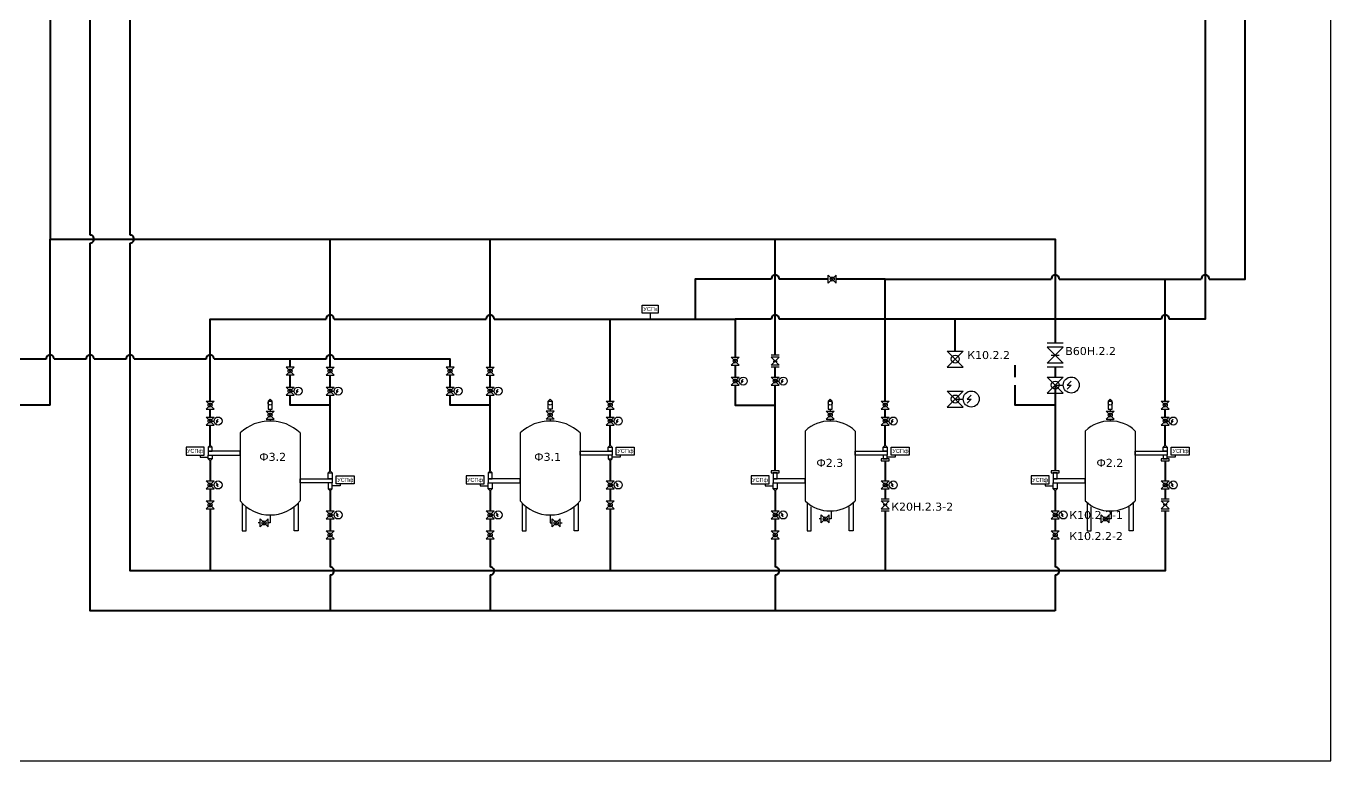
# Model space of a CAD drawing. Header units: millimetres. Extents: x -81605 to 298546, y -15960 to 81150.
# Drawn here: x -60724 to -28111, y 43750 to 62126 of the extents above; entities that cross this region are included whole.
import ezdxf

# ---------------------------------------------------------------- set-up
doc = ezdxf.new("R2010")
doc.units = ezdxf.units.MM
doc.layers.add('1', color=7, linetype='Continuous')
for name, color, linetype, lineweight in [('В30', 136, 'Continuous', 40), ('В40', 142, 'Continuous', 40), ('В50', 180, 'Continuous', 40), ('В60Н', 140, 'Continuous', 40), ('К20Н', 33, 'Continuous', 40)]:
    doc.layers.add(name, color=color, linetype=linetype, lineweight=lineweight)
doc.layers.add('К10', color=7, linetype='Continuous', lineweight=40, true_color=0xffbe00)
doc.styles.get("Standard").update_dxf_attribs({"font": 'arial.ttf'})

msp = doc.modelspace()

# ---------------------------------------------------------------- linework, layer by layer
for p, q in [((-40675, 55700), (-40675, 55900)), ((-40675, 55900), (-40475, 55700)), ((-40675, 55700), (-40475, 55900)), ((-40475, 55700), (-40475, 55900)), ((-45125, 54950), (-45125, 54800)), ((-34800, 54200), (-35200, 54200)), ((-43100, 53850), (-42900, 53850)), ((-42900, 53850), (-43100, 53650)), ((-43100, 53850), (-42900, 53650)), ((-41900, 53900), (-42100, 53900)), ((-41900, 53850), (-42100, 53850)), ((-42100, 53850), (-41900, 53650)), ((-41900, 53850), (-42100, 53650)), ((-37700, 54000), (-37300, 54000)), ((-37300, 54000), (-37700, 53600)), ((-37700, 54000), (-37300, 53600)), ((-34800, 54100), (-35200, 54100)), ((-35200, 54100), (-34800, 53700)), ((-34800, 54100), (-35200, 53700)), ((-35100, 53900), (-34900, 53900)), ((-54025, 53600), (-54225, 53600)), ((-54225, 53600), (-54025, 53400)), ((-54025, 53600), (-54225, 53400)), ((-53225, 53600), (-53025, 53600)), ((-53025, 53600), (-53225, 53400)), ((-53225, 53600), (-53025, 53400)), ((-50025, 53600), (-50225, 53600)), ((-50225, 53600), (-50025, 53400)), ((-50025, 53600), (-50225, 53400)), ((-49225, 53600), (-49025, 53600)), ((-49025, 53600), (-49225, 53400)), ((-49225, 53600), (-49025, 53400)), ((-43100, 53650), (-42900, 53650)), ((-41900, 53650), (-42100, 53650)), ((-41900, 53600), (-42100, 53600)), ((-42050, 53750), (-41950, 53750)), ((-37700, 53600), (-37300, 53600)), ((-34800, 53700), (-35200, 53700)), ((-34800, 53600), (-35200, 53600)), ((-54025, 53400), (-54225, 53400)), ((-53225, 53400), (-53025, 53400)), ((-50025, 53400), (-50225, 53400)), ((-49225, 53400), (-49025, 53400)), ((-43100, 53350), (-42900, 53350)), ((-42900, 53350), (-43100, 53150)), ((-43100, 53350), (-42900, 53150)), ((-43000, 53250), (-42900, 53250)), ((-42800, 53300), (-42850, 53250)), ((-42850, 53250), (-42800, 53250)), ((-42800, 53250), (-42850, 53200)), ((-42100, 53350), (-41900, 53350)), ((-41900, 53350), (-42100, 53150)), ((-42100, 53350), (-41900, 53150)), ((-42000, 53250), (-41900, 53250)), ((-41800, 53300), (-41850, 53250)), ((-41850, 53250), (-41800, 53250)), ((-41800, 53250), (-41850, 53200)), ((-35200, 53350), (-34800, 53350)), ((-34800, 53350), (-35200, 52950)), ((-35200, 53350), (-34800, 52950)), ((-34600, 53250), (-34700, 53150)), ((-54225, 53100), (-54025, 53100)), ((-54025, 53100), (-54225, 52900)), ((-54225, 53100), (-54025, 52900)), ((-54225, 52900), (-54025, 52900)), ((-54125, 53000), (-54025, 53000)), ((-53925, 53050), (-53975, 53000)), ((-53975, 53000), (-53925, 53000)), ((-53925, 53000), (-53975, 52950)), ((-53225, 53100), (-53025, 53100)), ((-53025, 53100), (-53225, 52900)), ((-53225, 53100), (-53025, 52900)), ((-53225, 52900), (-53025, 52900)), ((-53125, 53000), (-53025, 53000)), ((-52925, 53050), (-52975, 53000)), ((-52975, 53000), (-52925, 53000)), ((-52925, 53000), (-52975, 52950)), ((-50225, 53100), (-50025, 53100)), ((-50025, 53100), (-50225, 52900)), ((-50225, 53100), (-50025, 52900)), ((-50225, 52900), (-50025, 52900)), ((-50125, 53000), (-50025, 53000)), ((-49925, 53050), (-49975, 53000)), ((-49975, 53000), (-49925, 53000)), ((-49925, 53000), (-49975, 52950)), ((-49225, 53100), (-49025, 53100)), ((-49025, 53100), (-49225, 52900)), ((-49225, 53100), (-49025, 52900)), ((-49225, 52900), (-49025, 52900)), ((-49125, 53000), (-49025, 53000)), ((-48925, 53050), (-48975, 53000)), ((-48975, 53000), (-48925, 53000)), ((-48925, 53000), (-48975, 52950)), ((-43100, 53150), (-42900, 53150)), ((-42100, 53150), (-41900, 53150)), ((-37700, 53000), (-37300, 53000)), ((-37300, 53000), (-37700, 52600)), ((-37700, 53000), (-37300, 52600)), ((-37100, 52900), (-37200, 52800)), ((-35200, 52950), (-34800, 52950)), ((-35000, 53150), (-34800, 53150)), ((-34700, 53150), (-34600, 53150)), ((-34600, 53150), (-34700, 53050)), ((-56225, 52750), (-56025, 52750)), ((-56025, 52750), (-56225, 52550)), ((-56225, 52750), (-56025, 52550)), ((-56225, 52550), (-56025, 52550)), ((-54625, 52800), (-54675, 52750)), ((-54575, 52750), (-54625, 52800)), ((-54625, 52550), (-54625, 52500)), ((-47675, 52750), (-47625, 52800)), ((-47625, 52800), (-47575, 52750)), ((-47625, 52550), (-47625, 52500)), ((-46225, 52750), (-46025, 52750)), ((-46025, 52750), (-46225, 52550)), ((-46225, 52750), (-46025, 52550)), ((-46225, 52550), (-46025, 52550)), ((-40625, 52800), (-40675, 52750)), ((-40575, 52750), (-40625, 52800)), ((-40625, 52550), (-40625, 52500)), ((-39350, 52750), (-39150, 52750)), ((-39150, 52750), (-39350, 52550)), ((-39350, 52750), (-39150, 52550)), ((-39350, 52550), (-39150, 52550)), ((-37700, 52600), (-37300, 52600)), ((-37500, 52800), (-37300, 52800)), ((-37200, 52800), (-37100, 52800)), ((-37100, 52800), (-37200, 52700)), ((-33625, 52800), (-33675, 52750)), ((-33575, 52750), (-33625, 52800)), ((-33625, 52550), (-33625, 52500)), ((-32350, 52750), (-32150, 52750)), ((-32150, 52750), (-32350, 52550)), ((-32350, 52750), (-32150, 52550)), ((-32350, 52550), (-32150, 52550)), ((-56225, 52350), (-56025, 52350)), ((-56025, 52350), (-56225, 52150)), ((-56225, 52350), (-56025, 52150)), ((-56125, 52250), (-56025, 52250)), ((-55925, 52300), (-55975, 52250)), ((-55975, 52250), (-55925, 52250)), ((-55925, 52250), (-55975, 52200)), ((-54725, 52500), (-54525, 52500)), ((-54525, 52500), (-54725, 52300)), ((-54725, 52500), (-54525, 52300)), ((-54725, 52300), (-54525, 52300)), ((-54625, 52300), (-54625, 52250)), ((-47525, 52500), (-47725, 52500)), ((-47725, 52500), (-47525, 52300)), ((-47525, 52500), (-47725, 52300)), ((-47525, 52300), (-47725, 52300)), ((-47625, 52300), (-47625, 52250)), ((-46225, 52350), (-46025, 52350)), ((-46025, 52350), (-46225, 52150)), ((-46225, 52350), (-46025, 52150)), ((-46125, 52250), (-46025, 52250)), ((-45925, 52300), (-45975, 52250)), ((-45975, 52250), (-45925, 52250)), ((-45925, 52250), (-45975, 52200)), ((-40725, 52500), (-40525, 52500)), ((-40525, 52500), (-40725, 52300)), ((-40725, 52500), (-40525, 52300)), ((-40725, 52300), (-40525, 52300)), ((-40625, 52300), (-40625, 52250)), ((-39350, 52350), (-39150, 52350)), ((-39150, 52350), (-39350, 52150)), ((-39350, 52350), (-39150, 52150)), ((-39250, 52250), (-39150, 52250)), ((-39050, 52300), (-39100, 52250)), ((-39100, 52250), (-39050, 52250)), ((-39050, 52250), (-39100, 52200)), ((-33725, 52500), (-33525, 52500)), ((-33525, 52500), (-33725, 52300)), ((-33725, 52500), (-33525, 52300)), ((-33725, 52300), (-33525, 52300)), ((-33625, 52300), (-33625, 52250)), ((-32350, 52350), (-32150, 52350)), ((-32150, 52350), (-32350, 52150)), ((-32350, 52350), (-32150, 52150)), ((-32250, 52250), (-32150, 52250)), ((-32050, 52300), (-32100, 52250)), ((-32100, 52250), (-32050, 52250)), ((-32050, 52250), (-32100, 52200)), ((-56225, 52150), (-56025, 52150)), ((-46225, 52150), (-46025, 52150)), ((-39350, 52150), (-39150, 52150)), ((-32350, 52150), (-32150, 52150)), ((-56175, 51600), (-56125, 51650)), ((-56125, 51650), (-56075, 51600)), ((-46125, 51650), (-46175, 51600)), ((-46075, 51600), (-46125, 51650)), ((-39250, 51650), (-39300, 51600)), ((-39200, 51600), (-39250, 51650)), ((-32250, 51650), (-32300, 51600)), ((-32200, 51600), (-32250, 51650)), ((-56375, 51400), (-56375, 51350)), ((-56375, 51350), (-56175, 51350)), ((-56175, 51300), (-56125, 51250)), ((-56125, 51250), (-56075, 51300)), ((-46125, 51250), (-46175, 51300)), ((-46075, 51300), (-46125, 51250)), ((-45875, 51350), (-46075, 51350)), ((-45875, 51400), (-45875, 51350)), ((-39000, 51350), (-39200, 51350)), ((-39000, 51400), (-39000, 51350)), ((-32000, 51350), (-32200, 51350)), ((-32000, 51400), (-32000, 51350)), ((-53175, 50950), (-53125, 51000)), ((-53125, 51000), (-53075, 50950)), ((-49125, 51000), (-49175, 50950)), ((-49075, 50950), (-49125, 51000)), ((-56225, 50750), (-56025, 50750)), ((-56025, 50550), (-56225, 50750)), ((-56225, 50550), (-56025, 50750)), ((-56125, 50650), (-56025, 50650)), ((-55925, 50650), (-55975, 50700)), ((-55925, 50600), (-55975, 50650)), ((-55975, 50650), (-55925, 50650)), ((-52875, 50625), (-53075, 50625)), ((-52875, 50675), (-52875, 50625)), ((-49375, 50675), (-49375, 50625)), ((-49375, 50625), (-49175, 50625)), ((-46225, 50750), (-46025, 50750)), ((-46025, 50550), (-46225, 50750)), ((-46225, 50550), (-46025, 50750)), ((-46125, 50650), (-46025, 50650)), ((-45925, 50650), (-45975, 50700)), ((-45925, 50600), (-45975, 50650)), ((-45975, 50650), (-45925, 50650)), ((-42250, 50675), (-42250, 50625)), ((-42250, 50625), (-42050, 50625)), ((-39350, 50750), (-39150, 50750)), ((-39150, 50550), (-39350, 50750)), ((-39350, 50550), (-39150, 50750)), ((-39250, 50650), (-39150, 50650)), ((-39050, 50650), (-39100, 50700)), ((-39050, 50600), (-39100, 50650)), ((-39100, 50650), (-39050, 50650)), ((-35250, 50675), (-35250, 50625)), ((-35250, 50625), (-35050, 50625)), ((-32350, 50750), (-32150, 50750)), ((-32150, 50550), (-32350, 50750)), ((-32350, 50550), (-32150, 50750)), ((-32250, 50650), (-32150, 50650)), ((-32050, 50650), (-32100, 50700)), ((-32050, 50600), (-32100, 50650)), ((-32100, 50650), (-32050, 50650)), ((-56225, 50550), (-56025, 50550)), ((-56225, 50250), (-56025, 50250)), ((-56025, 50250), (-56225, 50050)), ((-56225, 50250), (-56025, 50050)), ((-53175, 50550), (-53125, 50500)), ((-53125, 50500), (-53075, 50550)), ((-49125, 50500), (-49175, 50550)), ((-49075, 50550), (-49125, 50500)), ((-46225, 50550), (-46025, 50550)), ((-46225, 50250), (-46025, 50250)), ((-46025, 50250), (-46225, 50050)), ((-46225, 50250), (-46025, 50050)), ((-42000, 50500), (-42050, 50550)), ((-41950, 50550), (-42000, 50500)), ((-39350, 50550), (-39150, 50550)), ((-39350, 50300), (-39150, 50300)), ((-39350, 50250), (-39150, 50250)), ((-39150, 50250), (-39350, 50050)), ((-39350, 50250), (-39150, 50050)), ((-35000, 50500), (-35050, 50550)), ((-34950, 50550), (-35000, 50500)), ((-32350, 50550), (-32150, 50550)), ((-32350, 50300), (-32150, 50300)), ((-32350, 50250), (-32150, 50250)), ((-32150, 50250), (-32350, 50050)), ((-32350, 50250), (-32150, 50050)), ((-56225, 50050), (-56025, 50050)), ((-54625, 49900), (-54625, 49700)), ((-53225, 50000), (-53025, 50000)), ((-53025, 49800), (-53225, 50000)), ((-53225, 49800), (-53025, 50000)), ((-53125, 49900), (-53025, 49900)), ((-52925, 49900), (-52975, 49950)), ((-52925, 49850), (-52975, 49900)), ((-52975, 49900), (-52925, 49900)), ((-49225, 50000), (-49025, 50000)), ((-49025, 49800), (-49225, 50000)), ((-49225, 49800), (-49025, 50000)), ((-49125, 49900), (-49025, 49900)), ((-48925, 49900), (-48975, 49950)), ((-48925, 49850), (-48975, 49900)), ((-48975, 49900), (-48925, 49900)), ((-47625, 49900), (-47625, 49700)), ((-46225, 50050), (-46025, 50050)), ((-42100, 50000), (-41900, 50000)), ((-41900, 49800), (-42100, 50000)), ((-42100, 49800), (-41900, 50000)), ((-42000, 49900), (-41900, 49900)), ((-41800, 49900), (-41850, 49950)), ((-41800, 49850), (-41850, 49900)), ((-41850, 49900), (-41800, 49900)), ((-40850, 49700), (-40850, 49900)), ((-40850, 49900), (-40650, 49700)), ((-40850, 49700), (-40650, 49900)), ((-40650, 49700), (-40650, 49900)), ((-40600, 50000), (-40600, 49800)), ((-39350, 50050), (-39150, 50050)), ((-39350, 50000), (-39150, 50000)), ((-39200, 50150), (-39300, 50150)), ((-35100, 50000), (-34900, 50000)), ((-34900, 49800), (-35100, 50000)), ((-35100, 49800), (-34900, 50000)), ((-35000, 49900), (-34900, 49900)), ((-34800, 49900), (-34850, 49950)), ((-34800, 49850), (-34850, 49900)), ((-34850, 49900), (-34800, 49900)), ((-33850, 49700), (-33850, 49900)), ((-33850, 49900), (-33650, 49700)), ((-33850, 49700), (-33650, 49900)), ((-33650, 49700), (-33650, 49900)), ((-33600, 50000), (-33600, 49800)), ((-32350, 50050), (-32150, 50050)), ((-32350, 50000), (-32150, 50000)), ((-32200, 50150), (-32300, 50150)), ((-54875, 49700), (-54925, 49700)), ((-54875, 49600), (-54875, 49800)), ((-54875, 49800), (-54675, 49600)), ((-54875, 49600), (-54675, 49800)), ((-54675, 49600), (-54675, 49800)), ((-54625, 49700), (-54675, 49700)), ((-53225, 49800), (-53025, 49800)), ((-49225, 49800), (-49025, 49800)), ((-47625, 49700), (-47575, 49700)), ((-47575, 49600), (-47575, 49800)), ((-47375, 49800), (-47575, 49600)), ((-47375, 49600), (-47575, 49800)), ((-47375, 49600), (-47375, 49800)), ((-47375, 49700), (-47325, 49700)), ((-42100, 49800), (-41900, 49800)), ((-40850, 49800), (-40900, 49800)), ((-40600, 49800), (-40650, 49800)), ((-35100, 49800), (-34900, 49800)), ((-33850, 49800), (-33900, 49800)), ((-33600, 49800), (-33650, 49800)), ((-53225, 49500), (-53025, 49500)), ((-53025, 49300), (-53225, 49500)), ((-53225, 49300), (-53025, 49500)), ((-53225, 49300), (-53025, 49300)), ((-49225, 49500), (-49025, 49500)), ((-49025, 49300), (-49225, 49500)), ((-49225, 49300), (-49025, 49500)), ((-49225, 49300), (-49025, 49300)), ((-42100, 49500), (-41900, 49500)), ((-41900, 49300), (-42100, 49500)), ((-42100, 49300), (-41900, 49500)), ((-42100, 49300), (-41900, 49300)), ((-35100, 49500), (-34900, 49500)), ((-34900, 49300), (-35100, 49500)), ((-35100, 49300), (-34900, 49500)), ((-35100, 49300), (-34900, 49300))]:
    msp.add_line(p, q)
for points in [[(-80000, 43750), (-28111, 43750), (-28111, 80443), (-80000, 80443)], [(-44925, 54950), (-45325, 54950), (-45325, 55150), (-44925, 55150)], [(-54575, 52750), (-54675, 52750), (-54675, 52550), (-54575, 52550)], [(-47675, 52750), (-47575, 52750), (-47575, 52550), (-47675, 52550)], [(-40575, 52750), (-40675, 52750), (-40675, 52550), (-40575, 52550)], [(-33575, 52750), (-33675, 52750), (-33675, 52550), (-33575, 52550)], [(-56725, 51400), (-56275, 51400), (-56275, 51600), (-56725, 51600)], [(-45525, 51400), (-45975, 51400), (-45975, 51600), (-45525, 51600)], [(-38650, 51400), (-39100, 51400), (-39100, 51600), (-38650, 51600)], [(-31650, 51400), (-32100, 51400), (-32100, 51600), (-31650, 51600)], [(-52525, 50675), (-52975, 50675), (-52975, 50875), (-52525, 50875)], [(-49725, 50675), (-49275, 50675), (-49275, 50875), (-49725, 50875)], [(-42600, 50675), (-42150, 50675), (-42150, 50875), (-42600, 50875)], [(-35600, 50675), (-35150, 50675), (-35150, 50875), (-35600, 50875)]]:
    msp.add_lwpolyline(points, close=True)
for centre, radius in [((-40575, 55800), 50), ((-37500, 53800), 100), ((-54125, 53500), 50), ((-53125, 53500), 50), ((-50125, 53500), 50), ((-49125, 53500), 50), ((-43000, 53750), 50), ((-43000, 53250), 50), ((-42800, 53250), 100), ((-42000, 53250), 50), ((-41800, 53250), 100), ((-35000, 53150), 100), ((-34600, 53150), 200), ((-54125, 53000), 50), ((-53925, 53000), 100), ((-53125, 53000), 50), ((-52925, 53000), 100), ((-50125, 53000), 50), ((-49925, 53000), 100), ((-49125, 53000), 50), ((-48925, 53000), 100), ((-37500, 52800), 100), ((-37100, 52800), 200), ((-56125, 52650), 50), ((-54625, 52700), 50), ((-47625, 52700), 50), ((-46125, 52650), 50), ((-40625, 52700), 50), ((-39250, 52650), 50), ((-33625, 52700), 50), ((-32250, 52650), 50), ((-56125, 52250), 50), ((-55925, 52250), 100), ((-54625, 52400), 50), ((-47625, 52400), 50), ((-46125, 52250), 50), ((-45925, 52250), 100), ((-40625, 52400), 50), ((-39250, 52250), 50), ((-39050, 52250), 100), ((-33625, 52400), 50), ((-32250, 52250), 50), ((-32050, 52250), 100), ((-56125, 50650), 50), ((-55925, 50650), 100), ((-46125, 50650), 50), ((-45925, 50650), 100), ((-39250, 50650), 50), ((-39050, 50650), 100), ((-32250, 50650), 50), ((-32050, 50650), 100), ((-56125, 50150), 50), ((-53125, 49900), 50), ((-52925, 49900), 100), ((-49125, 49900), 50), ((-48925, 49900), 100), ((-46125, 50150), 50), ((-42000, 49900), 50), ((-41800, 49900), 100), ((-35000, 49900), 50), ((-34800, 49900), 100), ((-54775, 49700), 50), ((-47475, 49700), 50), ((-40750, 49800), 50), ((-33750, 49800), 50), ((-53125, 49400), 50), ((-49125, 49400), 50), ((-42000, 49400), 50), ((-35000, 49400), 50)]:
    msp.add_circle(centre, radius)
at = {"layer": '1'}
for p, q in [((-55375, 51952), (-55375, 50250)), ((-53875, 51952), (-53875, 50250)), ((-48375, 51952), (-48375, 50250)), ((-46875, 51952), (-46875, 50250)), ((-41250, 52000), (-41250, 50250)), ((-40000, 52000), (-40000, 50250)), ((-34250, 52000), (-34250, 50250)), ((-33000, 52000), (-33000, 50250)), ((-55325, 50196), (-55325, 49500)), ((-55225, 49500), (-55225, 50100)), ((-54025, 49500), (-54025, 50100)), ((-53925, 50200), (-53925, 49500)), ((-48325, 50200), (-48325, 49500)), ((-48225, 49500), (-48225, 50100)), ((-47025, 49500), (-47025, 50100)), ((-46925, 50196), (-46925, 49500)), ((-41200, 50196), (-41200, 49500)), ((-41100, 49500), (-41100, 50100)), ((-40150, 49500), (-40150, 50100)), ((-40050, 50200), (-40050, 49500)), ((-34200, 50196), (-34200, 49500)), ((-34100, 49500), (-34100, 50100)), ((-33150, 49500), (-33150, 50100)), ((-33050, 50200), (-33050, 49500)), ((-55325, 49500), (-55225, 49500)), ((-53925, 49500), (-54025, 49500)), ((-48325, 49500), (-48225, 49500)), ((-46925, 49500), (-47025, 49500)), ((-41200, 49500), (-41100, 49500)), ((-40050, 49500), (-40150, 49500)), ((-34200, 49500), (-34100, 49500)), ((-33050, 49500), (-33150, 49500))]:
    msp.add_line(p, q, dxfattribs=at)
for points in [[(-56175, 51500), (-56075, 51500), (-56075, 51600), (-56175, 51600)], [(-46075, 51500), (-46175, 51500), (-46175, 51600), (-46075, 51600)], [(-39200, 51500), (-39300, 51500), (-39300, 51600), (-39200, 51600)], [(-32200, 51500), (-32300, 51500), (-32300, 51600), (-32200, 51600)], [(-56175, 51400), (-55375, 51400), (-55375, 51500), (-56175, 51500)], [(-56175, 51400), (-56075, 51400), (-56075, 51300), (-56175, 51300)], [(-46075, 51400), (-46875, 51400), (-46875, 51500), (-46075, 51500)], [(-46075, 51400), (-46175, 51400), (-46175, 51300), (-46075, 51300)], [(-39200, 51400), (-40000, 51400), (-40000, 51500), (-39200, 51500)], [(-39350, 51250), (-39150, 51250), (-39150, 51300), (-39350, 51300)], [(-39200, 51400), (-39300, 51400), (-39300, 51300), (-39200, 51300)], [(-32200, 51400), (-33000, 51400), (-33000, 51500), (-32200, 51500)], [(-32350, 51250), (-32150, 51250), (-32150, 51300), (-32350, 51300)], [(-32200, 51400), (-32300, 51400), (-32300, 51300), (-32200, 51300)], [(-53075, 50800), (-53175, 50800), (-53175, 50950), (-53075, 50950)], [(-49175, 50800), (-49075, 50800), (-49075, 50950), (-49175, 50950)], [(-41900, 51000), (-42100, 51000), (-42100, 50950), (-41900, 50950)], [(-42050, 50800), (-41950, 50800), (-41950, 50950), (-42050, 50950)], [(-34900, 51000), (-35100, 51000), (-35100, 50950), (-34900, 50950)], [(-35050, 50800), (-34950, 50800), (-34950, 50950), (-35050, 50950)], [(-53075, 50700), (-53875, 50700), (-53875, 50800), (-53075, 50800)], [(-53075, 50700), (-53175, 50700), (-53175, 50550), (-53075, 50550)], [(-49175, 50700), (-48375, 50700), (-48375, 50800), (-49175, 50800)], [(-49175, 50700), (-49075, 50700), (-49075, 50550), (-49175, 50550)], [(-42050, 50700), (-41250, 50700), (-41250, 50800), (-42050, 50800)], [(-42050, 50700), (-41950, 50700), (-41950, 50550), (-42050, 50550)], [(-35050, 50700), (-34250, 50700), (-34250, 50800), (-35050, 50800)], [(-35050, 50700), (-34950, 50700), (-34950, 50550), (-35050, 50550)]]:
    msp.add_lwpolyline(points, close=True, dxfattribs=at)
for centre, radius, start, end in [((-54625, 51158), 1092, 46.6141, 133.3859), ((-47625, 51158), 1092, 46.6141, 133.3859), ((-40625, 51344), 906, 46.3972, 133.6028), ((-33625, 51344), 906, 46.3972, 133.6028), ((-54625, 50879), 979, 219.9662, 320.0338), ((-47625, 50879), 979, 219.9662, 320.0338), ((-40625, 50905), 905, 226.3426, 313.6574), ((-33625, 50905), 905, 226.3426, 313.6574)]:
    msp.add_arc(centre, radius, start, end, dxfattribs=at)
at = {"layer": 'В30'}
for points in [[(-31150, 55800), (-30250, 55800), (-30250, 69800), (-32150, 69800)], [(-42100, 55800), (-44000, 55800), (-44000, 54800)], [(-40675, 55800), (-41900, 55800)], [(-39250, 55800), (-40475, 55800)], [(-39250, 52750), (-39250, 55800), (-35100, 55800)], [(-34900, 55800), (-32250, 55800)], [(-32250, 52750), (-32250, 55800), (-31350, 55800)], [(-39250, 52350), (-39250, 52550)], [(-32250, 52350), (-32250, 52550)], [(-39250, 51650), (-39250, 52150)], [(-32250, 51650), (-32250, 52150)]]:
    msp.add_lwpolyline(points, dxfattribs=at)
for centre in [(-42000, 55800), (-35000, 55800), (-31250, 55800)]:
    msp.add_arc(centre, 100, 359.7459, 180.2541, dxfattribs=at)
at = {"layer": 'В40'}
for points in [[(-31250, 64300), (-31250, 54800), (-32150, 54800)], [(-56125, 52750), (-56125, 54800), (-53225, 54800)], [(-53025, 54800), (-49225, 54800)], [(-49025, 54800), (-43000, 54800)], [(-46125, 52750), (-46125, 54800)], [(-42100, 54800), (-43000, 54800), (-43000, 53850)], [(-32350, 54800), (-41900, 54800)], [(-37500, 54000), (-37500, 54800)], [(-43000, 53650), (-43000, 53350)], [(-36000, 53350), (-36000, 53650)], [(-43000, 53150), (-43000, 52650), (-42000, 52650)], [(-35000, 52650), (-36000, 52650), (-36000, 53150)], [(-56125, 52350), (-56125, 52550)], [(-46125, 52350), (-46125, 52550)], [(-56125, 51650), (-56125, 52150)], [(-46125, 51650), (-46125, 52150)]]:
    msp.add_lwpolyline(points, dxfattribs=at)
for centre in [(-53125, 54800), (-49125, 54800), (-42000, 54800), (-32250, 54800)]:
    msp.add_arc(centre, 100, 359.7459, 180.2541, dxfattribs=at)
at = {"layer": 'В50'}
for points in [[(-60225, 53800), (-63625, 53800), (-63625, 56800)], [(-59225, 53800), (-60025, 53800)], [(-58225, 53800), (-59025, 53800)], [(-56225, 53800), (-58025, 53800)], [(-53225, 53800), (-56025, 53800)], [(-54125, 53600), (-54125, 53800)], [(-50125, 53600), (-50125, 53800), (-53025, 53800)], [(-54125, 53100), (-54125, 53400)], [(-50125, 53100), (-50125, 53400)], [(-53125, 52650), (-54125, 52650), (-54125, 52900)], [(-49125, 52650), (-50125, 52650), (-50125, 52900)]]:
    msp.add_lwpolyline(points, dxfattribs=at)
for centre in [(-60125, 53800), (-59125, 53800), (-58125, 53800), (-56125, 53800), (-53125, 53800)]:
    msp.add_arc(centre, 100, 359.7459, 180.2541, dxfattribs=at)
at = {"layer": 'В60Н'}
msp.add_line((-60125, 52650), (-61975, 52650), dxfattribs=at)
for points in [[(-32250, 68900), (-32250, 71800), (-60125, 71800), (-60125, 56800)], [(-60125, 52650), (-60125, 56800), (-35000, 56800), (-35000, 54200)], [(-53125, 53600), (-53125, 56800)], [(-49125, 53600), (-49125, 56800)], [(-42000, 53900), (-42000, 56800)], [(-42000, 53350), (-42000, 53600)], [(-35000, 53600), (-35000, 53350)], [(-53125, 53100), (-53125, 53400)], [(-49125, 53100), (-49125, 53400)], [(-53125, 51000), (-53125, 52900)], [(-49125, 51000), (-49125, 52900)], [(-42000, 51000), (-42000, 53150)], [(-35000, 53150), (-35000, 51000)]]:
    msp.add_lwpolyline(points, dxfattribs=at)
at = {"layer": 'К10'}
for points in [[(-59125, 56900), (-59125, 62500)], [(-35000, 47500), (-59125, 47500), (-59125, 56700)], [(-53125, 50500), (-53125, 50000)], [(-49125, 50500), (-49125, 50000)], [(-42000, 50500), (-42000, 50000)], [(-35000, 50500), (-35000, 50000)], [(-53125, 49800), (-53125, 49500)], [(-49125, 49800), (-49125, 49500)], [(-42000, 49800), (-42000, 49500)], [(-35000, 49800), (-35000, 49500)], [(-53125, 49300), (-53125, 48600)], [(-49125, 49300), (-49125, 48600)], [(-42000, 49300), (-42000, 48600)], [(-35000, 49300), (-35000, 48600)], [(-53125, 48400), (-53125, 47500)], [(-49125, 48400), (-49125, 47500)], [(-42000, 48400), (-42000, 47500)], [(-35000, 48400), (-35000, 47500)]]:
    msp.add_lwpolyline(points, dxfattribs=at)
for centre in [(-59125, 56800), (-53125, 48500), (-49125, 48500), (-42000, 48500), (-35000, 48500)]:
    msp.add_arc(centre, 100, 269.7459, 90.2541, dxfattribs=at)
at = {"layer": 'К20Н'}
for points in [[(-58125, 56900), (-58125, 63500)], [(-32250, 50000), (-32250, 48500), (-58125, 48500), (-58125, 56700)], [(-56125, 51250), (-56125, 50750)], [(-46125, 51250), (-46125, 50750)], [(-39250, 51250), (-39250, 50750)], [(-32250, 51250), (-32250, 50750)], [(-56125, 50550), (-56125, 50250)], [(-46125, 50550), (-46125, 50250)], [(-39250, 50550), (-39250, 50300)], [(-32250, 50550), (-32250, 50300)], [(-56125, 50050), (-56125, 48500)], [(-46125, 50050), (-46125, 48500)], [(-39250, 50000), (-39250, 48500)]]:
    msp.add_lwpolyline(points, dxfattribs=at)
msp.add_arc((-58125, 56800), 100, 269.7459, 90.2541, dxfattribs=at)

# ---------------------------------------------------------------- texts
at = {"layer": '1', "char_height": 100}
for s, width, insert, attachment_point in [('{\\fArial|b0|i0|c204|p34;УСПк}', 387.54, (-45299, 55101), 1), ('{\\fArial|b0|i0|c204|p34;УСПф}', 1131.73, (-56301, 51553), 3), ('{\\fArial|b0|i0|c204|p34;УСПф}', 1131.73, (-45949, 51553), 1), ('{\\fArial|b0|i0|c204|p34;УСПф}', 1131.73, (-39074, 51553), 1), ('{\\fArial|b0|i0|c204|p34;УСПф}', 1131.73, (-32074, 51553), 1), ('{\\fArial|b0|i0|c204|p34;УСПф}', 1131.73, (-52949, 50828), 1), ('{\\fArial|b0|i0|c204|p34;УСПф}', 1131.73, (-49301, 50828), 3), ('{\\fArial|b0|i0|c204|p34;УСПф}', 1131.73, (-42176, 50828), 3), ('{\\fArial|b0|i0|c204|p34;УСПф}', 1131.73, (-35176, 50828), 3)]:
    msp.add_mtext_dynamic_manual_height_columns(s, width=width, gutter_width=11.2, heights=[0], dxfattribs=dict(at, insert=insert, attachment_point=attachment_point))
at = {"layer": '1', "ltscale": 15, "char_height": 200}
for s, insert, width, attachment_point in [('{\\fVerdana|b0|i0|c204|p34;К10.\\fVerdana|b0|i0|c0|p34;2.2}', (-37200, 54000), 850, 1), ('{\\fVerdana|b0|i0|c204|p34;В60Н.\\fVerdana|b0|i0|c0|p34;2.2}', (-34750, 54100), 850, 1), ('{\\fVerdana|b0|i0|c204|p34;Ф3\\fVerdana|b0|i0|c0|p34;.\\fVerdana|b0|i0|c204|p34;2}', (-54225, 51454), 285.44, 3), ('{\\fVerdana|b0|i0|c204|p34;Ф3\\fVerdana|b0|i0|c0|p34;.\\fVerdana|b0|i0|c204|p34;1}', (-48025, 51454), 285.44, 1), ('{\\fVerdana|b0|i0|c204|p34;Ф\\fVerdana|b0|i0|c0|p34;2.\\fVerdana|b0|i0|c204|p34;3}', (-40300, 51304), 285.44, 3), ('{\\fVerdana|b0|i0|c204|p34;Ф\\fVerdana|b0|i0|c0|p34;2.\\fVerdana|b0|i0|c204|p34;2}', (-33300, 51304), 285.44, 3), ('{\\fVerdana|b0|i0|c204|p34;К\\fVerdana|b0|i0|c0|p34;2\\fVerdana|b0|i0|c204|p34;0Н.\\fVerdana|b0|i0|c0|p34;2.\\fVerdana|b0|i0|c204|p34;3\\fVerdana|b0|i0|c0|p34;-2}', (-39100, 50208), 850, 1), ('{\\fVerdana|b0|i0|c204|p34;К10.\\fVerdana|b0|i0|c0|p34;2.2-1}', (-34650, 50000), 850, 1), ('{\\fVerdana|b0|i0|c204|p34;К10.\\fVerdana|b0|i0|c0|p34;2.2-2}', (-34650, 49473), 850, 1)]:
    msp.add_mtext(s, dxfattribs=dict(at, insert=insert, width=width, attachment_point=attachment_point))

doc.saveas('drawing.dxf')
